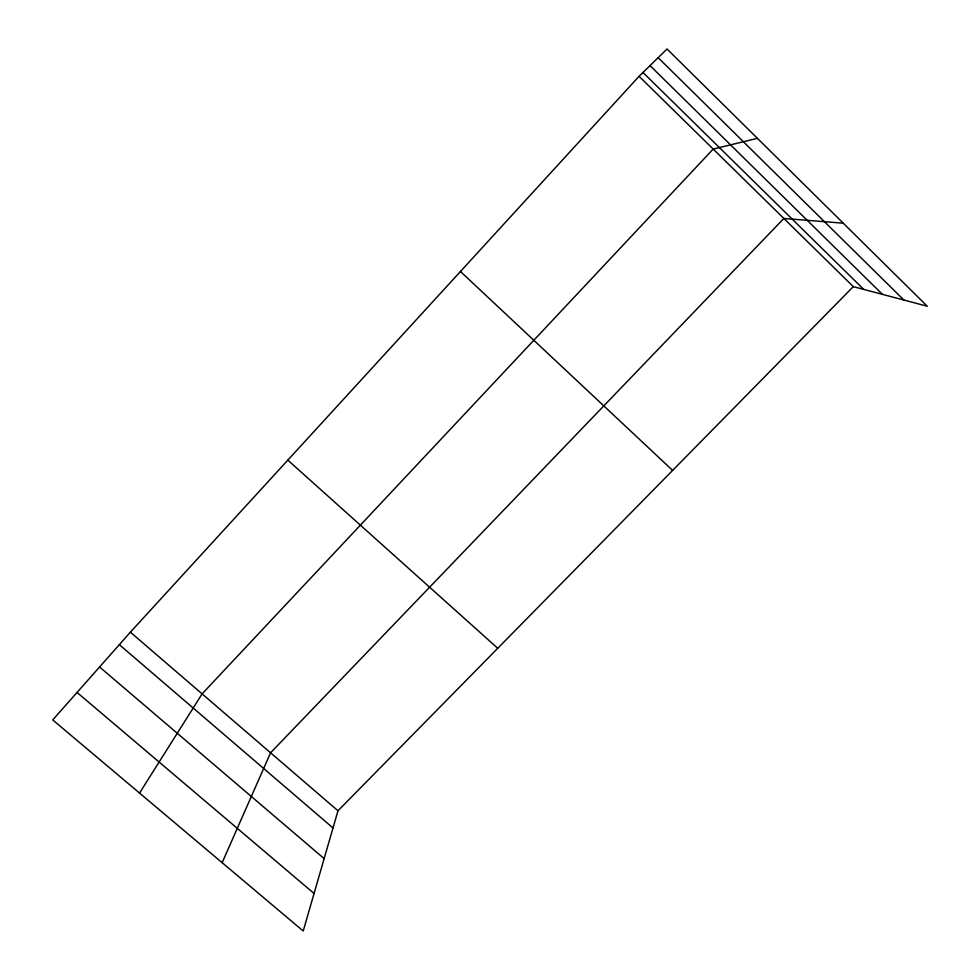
<?xml version="1.0" encoding="UTF-8"?>
<svg xmlns="http://www.w3.org/2000/svg" width="980" height="980" viewBox="0 0 980 980"><rect width="100%" height="100%" fill="white"/><g stroke="black" fill="none" stroke-linecap="round" stroke-linejoin="round"><path stroke-width="1.47" d="M853.311 286.638L337.978 810.779L303.212 931L52.736 719.92L130.389 632.173L639.07 76.305L667.037 49L927.264 306.238L853.311 286.638L639.07 76.305M222.154 862.694L270.578 752.787L783.865 218.454L843.241 223.183M139.54 793.065L202.101 693.877L713.195 149.07L757.418 138.339M77.053 692.444L314.066 893.466M99.58 666.988L324.147 858.615M130.389 632.173L337.978 810.779M119.327 644.668L333.004 827.965M287.826 460.122L497.742 648.282M460.453 271.497L672.623 470.4M642.99 72.483L863.711 289.394M658.156 57.673L903.879 300.039M650.034 65.599L882.404 294.343"/></g></svg>
